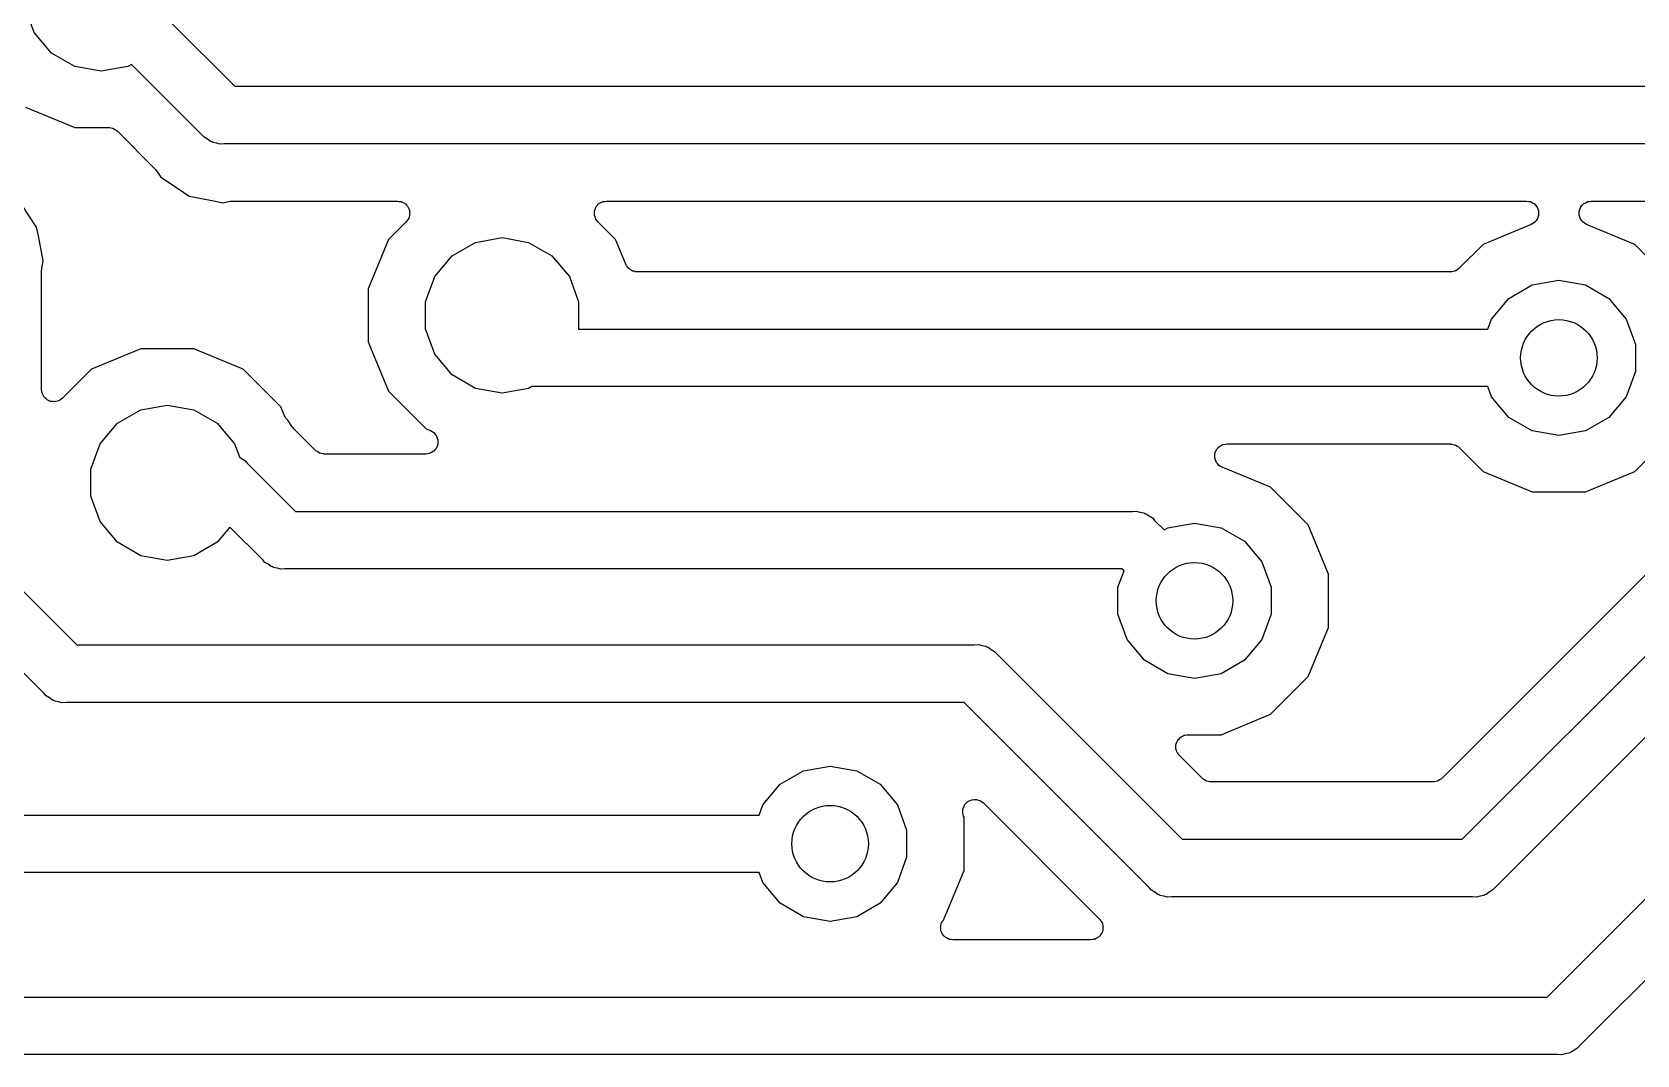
# Model space of a CAD drawing. Extents: x 64 to 244, y -149 to -41.
# Drawn here: x 97.7 to 114.48, y -88.57 to -77.87 of the extents above; entities that cross this region are included whole.
import ezdxf

# ---------------------------------------------------------------- set-up
doc = ezdxf.new("R2010")
doc.units = 0
doc.header["$MEASUREMENT"] = 0
doc.layers.add('BLACK', color=7, linetype='CONTINUOUS')

msp = doc.modelspace()

# ---------------------------------------------------------------- linework, layer by layer
at = {"layer": 'BLACK', "linetype": 'CONTINUOUS'}
for p, q in [((97.7215, -77.8762), (97.625, -77.6111)), ((120.577, -77.5401), (112.44, -85.6768)), ((99.1624, -77.7831), (99.8193, -78.44)), ((97.9028, -78.0923), (97.7215, -77.8762)), ((112.652, -86.314), (121.064, -77.9021)), ((98.1472, -78.2334), (97.9028, -78.0923)), ((98.425, -78.2823), (98.1472, -78.2334)), ((98.7028, -78.2334), (98.425, -78.2823)), ((98.7417, -78.2109), (98.7028, -78.2334)), ((99.4736, -78.9429), (98.7417, -78.2109)), ((99.8193, -78.44), (116.081, -78.44)), ((121.409, -78.405), (112.997, -86.8169)), ((97.632, -78.6569), (98.1465, -78.87)), ((98.1465, -78.87), (98.4996, -78.87)), ((98.4996, -78.87), (98.5051, -78.871)), ((98.5051, -78.871), (98.5107, -78.8705)), ((98.5107, -78.8705), (98.5267, -78.8748)), ((98.5267, -78.8748), (98.543, -78.8777)), ((98.543, -78.8777), (98.5479, -78.8805)), ((98.5479, -78.8805), (98.5533, -78.8819)), ((98.5533, -78.8819), (98.5669, -78.8914)), ((98.5669, -78.8914), (98.5812, -78.8997)), ((98.5812, -78.8997), (98.5848, -78.904)), ((98.5848, -78.904), (98.5894, -78.9072)), ((98.5894, -78.9072), (98.9871, -79.3049)), ((99.4992, -78.9734), (99.4736, -78.9429)), ((99.5337, -78.9933), (99.4992, -78.9734)), ((99.5663, -79.0161), (99.5337, -78.9933)), ((99.5792, -79.0196), (99.5663, -79.0161)), ((99.5908, -79.0263), (99.5792, -79.0196)), ((99.63, -79.0332), (99.5908, -79.0263)), ((99.6684, -79.0435), (99.63, -79.0332)), ((99.7081, -79.04), (99.6684, -79.0435)), ((116.192, -79.04), (99.7081, -79.04)), ((98.9871, -79.3049), (98.9942, -79.3151)), ((98.9942, -79.3151), (99.0029, -79.3241)), ((99.0029, -79.3241), (99.0461, -79.3889)), ((99.0461, -79.3889), (99.231, -79.5124)), ((99.231, -79.5124), (99.231, -79.5124)), ((99.231, -79.5124), (99.3438, -79.5878)), ((97.7488, -79.9128), (97.5931, -79.6799)), ((99.3438, -79.5878), (99.6186, -79.6424)), ((99.6186, -79.6424), (99.695, -79.6576)), ((99.695, -79.6576), (99.7714, -79.6424)), ((99.7714, -79.6424), (99.7839, -79.6422)), ((99.7839, -79.6422), (99.7961, -79.64)), ((99.7961, -79.64), (101.523, -79.64)), ((101.523, -79.64), (101.54, -79.6429)), ((101.54, -79.6429), (101.556, -79.6443)), ((101.556, -79.6443), (101.561, -79.6467)), ((101.561, -79.6467), (101.567, -79.6477)), ((101.567, -79.6477), (101.581, -79.656)), ((101.581, -79.656), (101.596, -79.663)), ((101.596, -79.663), (101.6, -79.6669)), ((101.6, -79.6669), (101.605, -79.6697)), ((101.605, -79.6697), (101.616, -79.6824)), ((101.616, -79.6824), (101.628, -79.6942)), ((101.628, -79.6942), (101.63, -79.6992)), ((101.63, -79.6992), (101.633, -79.7035)), ((103.597, -79.7035), (103.6, -79.6992)), ((103.6, -79.6992), (103.602, -79.6942)), ((103.602, -79.6942), (103.614, -79.6824)), ((103.614, -79.6824), (103.625, -79.6697)), ((103.625, -79.6697), (103.63, -79.6669)), ((103.63, -79.6669), (103.634, -79.663)), ((103.634, -79.663), (103.649, -79.656)), ((103.649, -79.656), (103.663, -79.6477)), ((103.663, -79.6477), (103.669, -79.6467)), ((103.669, -79.6467), (103.674, -79.6443)), ((103.674, -79.6443), (103.69, -79.6429)), ((103.69, -79.6429), (103.707, -79.64)), ((103.707, -79.64), (113.327, -79.64)), ((113.327, -79.64), (113.346, -79.6434)), ((113.346, -79.6434), (113.366, -79.6459)), ((113.366, -79.6459), (113.368, -79.6472)), ((113.368, -79.6472), (113.371, -79.6477)), ((113.371, -79.6477), (113.388, -79.6573)), ((113.388, -79.6573), (113.405, -79.6662)), ((113.405, -79.6662), (113.407, -79.6683)), ((113.407, -79.6683), (113.409, -79.6697)), ((113.409, -79.6697), (113.422, -79.6845)), ((113.422, -79.6845), (113.435, -79.6988)), ((113.435, -79.6988), (113.436, -79.7014)), ((113.894, -79.7014), (113.895, -79.6988)), ((113.895, -79.6988), (113.908, -79.6845)), ((113.908, -79.6845), (113.921, -79.6697)), ((113.921, -79.6697), (113.923, -79.6683)), ((113.923, -79.6683), (113.925, -79.6662)), ((113.925, -79.6662), (113.942, -79.6573)), ((113.942, -79.6573), (113.959, -79.6477)), ((113.959, -79.6477), (113.962, -79.6472)), ((113.962, -79.6472), (113.964, -79.6459)), ((113.964, -79.6459), (113.984, -79.6434)), ((113.984, -79.6434), (114.003, -79.64)), ((114.003, -79.64), (116.104, -79.64)), ((101.613, -79.8568), (101.428, -80.042)), ((101.623, -79.8432), (101.613, -79.8568)), ((101.633, -79.8305), (101.623, -79.8432)), ((101.633, -79.7035), (101.639, -79.7191)), ((101.635, -79.8252), (101.633, -79.8305)), ((101.639, -79.8207), (101.635, -79.8252)), ((101.639, -79.7191), (101.646, -79.7341)), ((101.643, -79.8046), (101.639, -79.8207)), ((101.649, -79.7891), (101.643, -79.8046)), ((101.646, -79.7341), (101.647, -79.7397)), ((101.647, -79.7397), (101.649, -79.7449)), ((101.649, -79.7449), (101.649, -79.7615)), ((101.649, -79.7615), (101.65, -79.7781)), ((101.65, -79.7781), (101.649, -79.7835)), ((101.649, -79.7835), (101.649, -79.7891)), ((103.58, -79.7781), (103.581, -79.7615)), ((103.581, -79.7835), (103.58, -79.7781)), ((103.581, -79.7449), (103.583, -79.7397)), ((103.581, -79.7615), (103.581, -79.7449)), ((103.581, -79.7891), (103.581, -79.7835)), ((103.587, -79.8046), (103.581, -79.7891)), ((103.583, -79.7397), (103.584, -79.7341)), ((103.584, -79.7341), (103.591, -79.7191)), ((103.591, -79.8207), (103.587, -79.8046)), ((103.591, -79.7191), (103.597, -79.7035)), ((103.595, -79.8252), (103.591, -79.8207)), ((103.597, -79.8305), (103.595, -79.8252)), ((103.607, -79.8432), (103.597, -79.8305)), ((103.617, -79.8568), (103.607, -79.8432)), ((103.802, -80.042), (103.617, -79.8568)), ((113.409, -79.8643), (113.392, -79.8739)), ((113.411, -79.8621), (113.409, -79.8643)), ((113.413, -79.8606), (113.411, -79.8621)), ((113.425, -79.8453), (113.413, -79.8606)), ((113.437, -79.8305), (113.425, -79.8453)), ((113.436, -79.7014), (113.437, -79.7035)), ((113.437, -79.7035), (113.444, -79.7217)), ((113.438, -79.8279), (113.437, -79.8305)), ((113.44, -79.8256), (113.438, -79.8279)), ((113.446, -79.8072), (113.44, -79.8256)), ((113.444, -79.7217), (113.451, -79.7395)), ((113.453, -79.7891), (113.446, -79.8072)), ((113.451, -79.7395), (113.452, -79.7423)), ((113.452, -79.7423), (113.453, -79.7449)), ((113.453, -79.7449), (113.453, -79.7643)), ((113.453, -79.7643), (113.453, -79.7836)), ((113.453, -79.7836), (113.453, -79.7862)), ((113.453, -79.7862), (113.453, -79.7891)), ((113.877, -79.7449), (113.878, -79.7423)), ((113.877, -79.7643), (113.877, -79.7449)), ((113.877, -79.7836), (113.877, -79.7643)), ((113.877, -79.7862), (113.877, -79.7836)), ((113.877, -79.7891), (113.877, -79.7862)), ((113.884, -79.8072), (113.877, -79.7891)), ((113.878, -79.7423), (113.879, -79.7395)), ((113.879, -79.7395), (113.886, -79.7217)), ((113.89, -79.8256), (113.884, -79.8072)), ((113.886, -79.7217), (113.893, -79.7035)), ((113.892, -79.8279), (113.89, -79.8256)), ((113.893, -79.8305), (113.892, -79.8279)), ((113.893, -79.7035), (113.894, -79.7014)), ((113.905, -79.8453), (113.893, -79.8305)), ((113.917, -79.8606), (113.905, -79.8453)), ((113.919, -79.8621), (113.917, -79.8606)), ((113.921, -79.8643), (113.919, -79.8621)), ((113.938, -79.874), (113.921, -79.8643)), ((97.7666, -80.0027), (97.7488, -79.9128)), ((97.8186, -80.264), (97.7666, -80.0027)), ((97.7666, -80.0027), (97.7666, -80.0027)), ((102.337, -80.0716), (102.615, -80.0227)), ((102.615, -80.0227), (102.893, -80.0716)), ((113.376, -79.8843), (112.872, -80.0931)), ((113.392, -79.8739), (113.376, -79.8843)), ((113.954, -79.8843), (113.938, -79.874)), ((114.458, -80.0931), (113.954, -79.8843)), ((101.428, -80.042), (101.215, -80.5565)), ((102.093, -80.2127), (102.337, -80.0716)), ((102.893, -80.0716), (103.137, -80.2127)), ((103.909, -80.3016), (103.802, -80.042)), ((112.872, -80.0931), (112.622, -80.3428)), ((114.852, -80.487), (114.458, -80.0931)), ((97.801, -80.3651), (97.8032, -80.3529)), ((97.801, -81.6125), (97.801, -80.3651)), ((97.8032, -80.3529), (97.8034, -80.3404)), ((97.8034, -80.3404), (97.8186, -80.264)), ((101.911, -80.4288), (102.093, -80.2127)), ((103.137, -80.2127), (103.319, -80.4288)), ((103.914, -80.3087), (103.909, -80.3016)), ((103.917, -80.3165), (103.914, -80.3087)), ((103.926, -80.3271), (103.917, -80.3165)), ((103.933, -80.3388), (103.926, -80.3271)), ((103.94, -80.3439), (103.933, -80.3388)), ((103.945, -80.3503), (103.94, -80.3439)), ((103.957, -80.3572), (103.945, -80.3503)), ((103.968, -80.3657), (103.957, -80.3572)), ((103.976, -80.3682), (103.968, -80.3657)), ((103.983, -80.3723), (103.976, -80.3682)), ((103.997, -80.3747), (103.983, -80.3723)), ((112.576, -80.3723), (112.56, -80.3752)), ((112.581, -80.3695), (112.576, -80.3723)), ((112.586, -80.3681), (112.581, -80.3695)), ((112.6, -80.3586), (112.586, -80.3681)), ((112.614, -80.3503), (112.6, -80.3586)), ((112.618, -80.346), (112.614, -80.3503)), ((112.622, -80.3428), (112.618, -80.346)), ((101.815, -80.6939), (101.911, -80.4288)), ((103.319, -80.4288), (103.415, -80.6939)), ((104.01, -80.3789), (103.997, -80.3747)), ((104.019, -80.3785), (104.01, -80.3789)), ((104.027, -80.38), (104.019, -80.3785)), ((112.532, -80.38), (104.027, -80.38)), ((112.538, -80.379), (112.532, -80.38)), ((112.544, -80.3795), (112.538, -80.379)), ((112.56, -80.3752), (112.544, -80.3795)), ((113.143, -80.6577), (113.387, -80.5166)), ((113.387, -80.5166), (113.665, -80.4677)), ((113.665, -80.4677), (113.943, -80.5166)), ((113.943, -80.5166), (114.187, -80.6577)), ((101.215, -80.5565), (101.215, -81.1135)), ((101.815, -80.9761), (101.815, -80.6939)), ((103.415, -80.6939), (103.415, -80.9761)), ((112.961, -80.8738), (113.143, -80.6577)), ((114.187, -80.6577), (114.369, -80.8738)), ((112.923, -80.98), (112.961, -80.8738)), ((114.369, -80.8738), (114.465, -81.1389)), ((101.911, -81.2412), (101.815, -80.9761)), ((103.415, -80.9761), (103.414, -80.98)), ((103.414, -80.98), (112.923, -80.98)), ((113.541, -87.965), (120.548, -80.9581)), ((98.8365, -81.185), (98.322, -81.3981)), ((99.3935, -81.185), (98.8365, -81.185)), ((99.908, -81.3981), (99.3935, -81.185)), ((101.215, -81.1135), (101.428, -81.628)), ((114.465, -81.1389), (114.465, -81.4211)), ((102.093, -81.4573), (101.911, -81.2412)), ((98.322, -81.3981), (98.0178, -81.7023)), ((100.302, -81.792), (99.908, -81.3981)), ((102.337, -81.5984), (102.093, -81.4573)), ((120.968, -81.3859), (113.886, -88.4679)), ((114.465, -81.4211), (114.369, -81.6862)), ((97.8039, -81.6288), (97.801, -81.6125)), ((97.8053, -81.6454), (97.8039, -81.6288)), ((97.8077, -81.6504), (97.8053, -81.6454)), ((97.8087, -81.6559), (97.8077, -81.6504)), ((97.817, -81.6703), (97.8087, -81.6559)), ((97.824, -81.6853), (97.817, -81.6703)), ((97.8279, -81.6893), (97.824, -81.6853)), ((97.8307, -81.6941), (97.8279, -81.6893)), ((97.8434, -81.7048), (97.8307, -81.6941)), ((97.8552, -81.7165), (97.8434, -81.7048)), ((98.0042, -81.7118), (97.9915, -81.7225)), ((98.0178, -81.7023), (98.0042, -81.7118)), ((101.428, -81.628), (101.822, -82.0219)), ((102.615, -81.6473), (102.337, -81.5984)), ((102.893, -81.5984), (102.615, -81.6473)), ((102.925, -81.58), (102.893, -81.5984)), ((112.923, -81.58), (102.925, -81.58)), ((112.961, -81.6862), (112.923, -81.58)), ((113.143, -81.9023), (112.961, -81.6862)), ((114.369, -81.6862), (114.187, -81.9023)), ((97.8602, -81.7189), (97.8552, -81.7165)), ((97.8645, -81.7225), (97.8602, -81.7189)), ((97.8801, -81.7282), (97.8645, -81.7225)), ((97.8951, -81.7352), (97.8801, -81.7282)), ((97.9007, -81.7357), (97.8951, -81.7352)), ((97.9059, -81.7376), (97.9007, -81.7357)), ((97.9225, -81.7376), (97.9059, -81.7376)), ((97.9391, -81.739), (97.9225, -81.7376)), ((97.9445, -81.7376), (97.9391, -81.739)), ((97.9501, -81.7376), (97.9445, -81.7376)), ((97.9656, -81.7319), (97.9501, -81.7376)), ((97.9817, -81.7276), (97.9656, -81.7319)), ((97.9862, -81.7244), (97.9817, -81.7276)), ((97.9915, -81.7225), (97.9862, -81.7244)), ((98.5928, -81.9627), (98.8372, -81.8216)), ((98.8372, -81.8216), (99.115, -81.7727)), ((99.115, -81.7727), (99.3928, -81.8216)), ((99.3928, -81.8216), (99.6372, -81.9627)), ((100.34, -81.8846), (100.302, -81.792)), ((98.4115, -82.1788), (98.5928, -81.9627)), ((99.6372, -81.9627), (99.8185, -82.1788)), ((100.348, -81.8974), (100.34, -81.8846)), ((100.355, -81.9111), (100.348, -81.8974)), ((100.36, -81.9159), (100.355, -81.9111)), ((100.364, -81.9218), (100.36, -81.9159)), ((100.375, -81.9302), (100.364, -81.9218)), ((100.422, -82.0009), (100.375, -81.9302)), ((100.431, -82.0099), (100.422, -82.0009)), ((100.438, -82.0201), (100.431, -82.0099)), ((100.666, -82.2478), (100.438, -82.0201)), ((101.822, -82.0219), (101.867, -82.0407)), ((101.867, -82.0407), (101.884, -82.051)), ((113.387, -82.0434), (113.143, -81.9023)), ((113.665, -82.0923), (113.387, -82.0434)), ((113.943, -82.0434), (113.665, -82.0923)), ((114.187, -81.9023), (113.943, -82.0434)), ((98.315, -82.4439), (98.4115, -82.1788)), ((99.8185, -82.1788), (99.8683, -82.3156)), ((101.884, -82.051), (101.9, -82.0607)), ((101.9, -82.0607), (101.902, -82.0629)), ((101.902, -82.0629), (101.905, -82.0644)), ((101.905, -82.0644), (101.916, -82.0797)), ((101.916, -82.0797), (101.929, -82.0945)), ((101.929, -82.0945), (101.93, -82.0971)), ((101.935, -82.2033), (101.929, -82.2215)), ((101.93, -82.0971), (101.931, -82.0994)), ((101.931, -82.0994), (101.937, -82.1178)), ((101.943, -82.1855), (101.935, -82.2033)), ((101.937, -82.1178), (101.944, -82.1359)), ((101.944, -82.1801), (101.943, -82.1827)), ((101.943, -82.1827), (101.943, -82.1855)), ((101.944, -82.1359), (101.944, -82.1388)), ((101.944, -82.1388), (101.945, -82.1414)), ((101.945, -82.1414), (101.944, -82.1607)), ((101.944, -82.1607), (101.944, -82.1801)), ((110.098, -82.2245), (110.111, -82.2097)), ((110.111, -82.2097), (110.113, -82.2083)), ((110.113, -82.2083), (110.115, -82.2062)), ((110.115, -82.2062), (110.132, -82.1973)), ((110.132, -82.1973), (110.149, -82.1877)), ((110.149, -82.1877), (110.152, -82.1872)), ((110.152, -82.1872), (110.154, -82.1859)), ((110.154, -82.1859), (110.174, -82.1834)), ((110.174, -82.1834), (110.193, -82.18)), ((110.193, -82.18), (112.532, -82.18)), ((112.532, -82.18), (112.538, -82.181)), ((112.538, -82.181), (112.544, -82.1805)), ((112.544, -82.1805), (112.56, -82.1848)), ((112.56, -82.1848), (112.576, -82.1877)), ((112.576, -82.1877), (112.581, -82.1905)), ((112.581, -82.1905), (112.586, -82.1919)), ((112.586, -82.1919), (112.6, -82.2014)), ((112.6, -82.2014), (112.614, -82.2097)), ((112.614, -82.2097), (112.618, -82.214)), ((112.618, -82.214), (112.622, -82.2172)), ((112.622, -82.2172), (112.872, -82.4669)), ((114.458, -82.4669), (114.852, -82.073)), ((99.8683, -82.3156), (99.8913, -82.3317)), ((99.8913, -82.3317), (99.9258, -82.3516)), ((99.9258, -82.3516), (99.9514, -82.3821)), ((99.9514, -82.3821), (100.454, -82.885)), ((100.67, -82.251), (100.666, -82.2478)), ((100.674, -82.2553), (100.67, -82.251)), ((100.688, -82.2636), (100.674, -82.2553)), ((100.702, -82.2731), (100.688, -82.2636)), ((100.707, -82.2745), (100.702, -82.2731)), ((100.712, -82.2773), (100.707, -82.2745)), ((100.728, -82.2802), (100.712, -82.2773)), ((100.744, -82.2845), (100.728, -82.2802)), ((100.75, -82.284), (100.744, -82.2845)), ((100.755, -82.285), (100.75, -82.284)), ((101.819, -82.285), (100.755, -82.285)), ((101.838, -82.2816), (101.819, -82.285)), ((101.857, -82.2791), (101.838, -82.2816)), ((101.859, -82.2778), (101.857, -82.2791)), ((101.862, -82.2773), (101.859, -82.2778)), ((101.879, -82.2677), (101.862, -82.2773)), ((101.896, -82.2588), (101.879, -82.2677)), ((101.898, -82.2567), (101.896, -82.2588)), ((101.9, -82.2553), (101.898, -82.2567)), ((101.913, -82.2405), (101.9, -82.2553)), ((101.926, -82.2262), (101.913, -82.2405)), ((101.927, -82.2236), (101.926, -82.2262)), ((101.929, -82.2215), (101.927, -82.2236)), ((110.067, -82.2849), (110.068, -82.2823)), ((110.067, -82.3043), (110.067, -82.2849)), ((110.067, -82.3236), (110.067, -82.3043)), ((110.067, -82.3262), (110.067, -82.3236)), ((110.067, -82.3291), (110.067, -82.3262)), ((110.074, -82.3472), (110.067, -82.3291)), ((110.068, -82.2823), (110.069, -82.2795)), ((110.069, -82.2795), (110.076, -82.2617)), ((110.08, -82.3656), (110.074, -82.3472)), ((110.076, -82.2617), (110.083, -82.2435)), ((110.082, -82.3679), (110.08, -82.3656)), ((110.083, -82.3705), (110.082, -82.3679)), ((110.083, -82.2435), (110.084, -82.2414)), ((110.095, -82.3853), (110.083, -82.3705)), ((110.084, -82.2414), (110.085, -82.2388)), ((110.085, -82.2388), (110.098, -82.2245)), ((110.107, -82.4006), (110.095, -82.3853)), ((98.315, -82.7261), (98.315, -82.4439)), ((110.109, -82.4021), (110.107, -82.4006)), ((110.111, -82.4043), (110.109, -82.4021)), ((110.128, -82.414), (110.111, -82.4043)), ((110.144, -82.4243), (110.128, -82.414)), ((110.648, -82.6331), (110.144, -82.4243)), ((112.872, -82.4669), (113.387, -82.68)), ((113.943, -82.68), (114.458, -82.4669)), ((111.042, -83.027), (110.648, -82.6331)), ((113.387, -82.68), (113.943, -82.68)), ((98.4115, -82.9912), (98.315, -82.7261)), ((100.454, -82.885), (109.207, -82.885)), ((109.207, -82.885), (109.247, -82.8815)), ((109.247, -82.8815), (109.285, -82.8918)), ((98.5928, -83.2073), (98.4115, -82.9912)), ((99.7699, -83.0491), (99.6372, -83.2073)), ((100.109, -83.3879), (99.7699, -83.0491)), ((109.285, -82.8918), (109.324, -82.8987)), ((109.324, -82.8987), (109.336, -82.9054)), ((109.336, -82.9054), (109.349, -82.9089)), ((109.349, -82.9089), (109.381, -82.9317)), ((109.381, -82.9317), (109.416, -82.9516)), ((109.416, -82.9516), (109.441, -82.9821)), ((109.441, -82.9821), (109.538, -83.0791)), ((109.538, -83.0791), (109.577, -83.0566)), ((109.577, -83.0566), (109.855, -83.0077)), ((109.855, -83.0077), (110.133, -83.0566)), ((110.133, -83.0566), (110.377, -83.1977)), ((111.255, -83.5415), (111.042, -83.027)), ((98.8372, -83.3484), (98.5928, -83.2073)), ((99.6372, -83.2073), (99.3928, -83.3484)), ((110.377, -83.1977), (110.559, -83.4138)), ((97.201, -83.3147), (98.1683, -84.282)), ((99.115, -83.3973), (98.8372, -83.3484)), ((99.3928, -83.3484), (99.115, -83.3973)), ((100.134, -83.4184), (100.109, -83.3879)), ((100.169, -83.4383), (100.134, -83.4184)), ((100.201, -83.4611), (100.169, -83.4383)), ((100.214, -83.4646), (100.201, -83.4611)), ((100.226, -83.4713), (100.214, -83.4646)), ((100.265, -83.4782), (100.226, -83.4713)), ((100.303, -83.4885), (100.265, -83.4782)), ((100.343, -83.485), (100.303, -83.4885)), ((109.096, -83.485), (100.343, -83.485)), ((109.055, -83.6789), (109.118, -83.5069)), ((109.118, -83.5069), (109.096, -83.485)), ((110.559, -83.4138), (110.655, -83.6789)), ((111.255, -84.0985), (111.255, -83.5415)), ((97.8226, -84.7849), (96.6981, -83.6604)), ((109.055, -83.9611), (109.055, -83.6789)), ((110.655, -83.6789), (110.655, -83.9611)), ((109.151, -84.2262), (109.055, -83.9611)), ((110.655, -83.9611), (110.559, -84.2262)), ((109.333, -84.4423), (109.151, -84.2262)), ((110.559, -84.2262), (110.377, -84.4423)), ((111.042, -84.613), (111.255, -84.0985)), ((98.1683, -84.282), (107.556, -84.282)), ((107.556, -84.282), (107.596, -84.2785)), ((107.596, -84.2785), (107.634, -84.2888)), ((107.634, -84.2888), (107.673, -84.2957)), ((107.673, -84.2957), (107.685, -84.3024)), ((107.685, -84.3024), (107.698, -84.3059)), ((107.698, -84.3059), (107.73, -84.3287)), ((107.73, -84.3287), (107.765, -84.3486)), ((107.765, -84.3486), (107.79, -84.3791)), ((107.79, -84.3791), (109.725, -86.314)), ((109.577, -84.5834), (109.333, -84.4423)), ((110.377, -84.4423), (110.133, -84.5834)), ((109.855, -84.6323), (109.577, -84.5834)), ((110.133, -84.5834), (109.855, -84.6323)), ((110.648, -85.0069), (111.042, -84.613)), ((97.8482, -84.8154), (97.8226, -84.7849)), ((97.8827, -84.8353), (97.8482, -84.8154)), ((97.9153, -84.8581), (97.8827, -84.8353)), ((97.9282, -84.8616), (97.9153, -84.8581)), ((97.9398, -84.8683), (97.9282, -84.8616)), ((97.979, -84.8752), (97.9398, -84.8683)), ((98.0174, -84.8855), (97.979, -84.8752)), ((98.0571, -84.882), (98.0174, -84.8855)), ((107.445, -84.882), (98.0571, -84.882)), ((109.38, -86.8169), (107.445, -84.882)), ((110.133, -85.22), (110.648, -85.0069)), ((109.714, -85.243), (109.729, -85.236)), ((109.729, -85.236), (109.743, -85.2277)), ((109.743, -85.2277), (109.748, -85.2267)), ((109.748, -85.2267), (109.754, -85.2243)), ((109.754, -85.2243), (109.77, -85.2229)), ((109.77, -85.2229), (109.786, -85.22)), ((109.786, -85.22), (110.133, -85.22)), ((109.66, -85.3581), (109.661, -85.3415)), ((109.661, -85.3635), (109.66, -85.3581)), ((109.661, -85.3249), (109.663, -85.3197)), ((109.661, -85.3415), (109.661, -85.3249)), ((109.661, -85.3691), (109.661, -85.3635)), ((109.667, -85.3846), (109.661, -85.3691)), ((109.663, -85.3197), (109.664, -85.3141)), ((109.664, -85.3141), (109.671, -85.2991)), ((109.671, -85.4007), (109.667, -85.3846)), ((109.671, -85.2991), (109.676, -85.2835)), ((109.675, -85.4052), (109.671, -85.4007)), ((109.676, -85.4105), (109.675, -85.4052)), ((109.676, -85.2835), (109.68, -85.2792)), ((109.68, -85.2792), (109.682, -85.2742)), ((109.682, -85.2742), (109.694, -85.2624)), ((109.694, -85.2624), (109.705, -85.2497)), ((109.705, -85.2497), (109.71, -85.2469)), ((109.71, -85.2469), (109.714, -85.243)), ((105.767, -85.5966), (106.045, -85.5477)), ((106.045, -85.5477), (106.323, -85.5966)), ((109.687, -85.4232), (109.676, -85.4105)), ((109.697, -85.4368), (109.687, -85.4232)), ((109.937, -85.6768), (109.697, -85.4368)), ((105.341, -85.9538), (105.523, -85.7377)), ((105.523, -85.7377), (105.767, -85.5966)), ((106.323, -85.5966), (106.567, -85.7377)), ((106.567, -85.7377), (106.749, -85.9538)), ((109.941, -85.68), (109.937, -85.6768)), ((109.945, -85.6843), (109.941, -85.68)), ((109.959, -85.6926), (109.945, -85.6843)), ((109.973, -85.7021), (109.959, -85.6926)), ((109.978, -85.7035), (109.973, -85.7021)), ((109.983, -85.7063), (109.978, -85.7035)), ((109.999, -85.7092), (109.983, -85.7063)), ((110.015, -85.7135), (109.999, -85.7092)), ((110.021, -85.713), (110.015, -85.7135)), ((110.026, -85.714), (110.021, -85.713)), ((112.351, -85.714), (110.026, -85.714)), ((112.356, -85.713), (112.351, -85.714)), ((112.362, -85.7135), (112.356, -85.713)), ((112.378, -85.7092), (112.362, -85.7135)), ((112.394, -85.7063), (112.378, -85.7092)), ((112.399, -85.7035), (112.394, -85.7063)), ((112.404, -85.7021), (112.399, -85.7035)), ((112.418, -85.6926), (112.404, -85.7021)), ((112.432, -85.6843), (112.418, -85.6926)), ((112.436, -85.68), (112.432, -85.6843)), ((112.44, -85.6768), (112.436, -85.68)), ((107.49, -85.9169), (107.508, -85.9095)), ((107.508, -85.9095), (107.526, -85.9014)), ((107.526, -85.9014), (107.529, -85.9011)), ((107.529, -85.9011), (107.531, -85.9001)), ((107.531, -85.9001), (107.55, -85.8992)), ((107.55, -85.8992), (107.57, -85.8975)), ((107.57, -85.8975), (107.572, -85.8983)), ((107.572, -85.8983), (107.575, -85.8981)), ((107.575, -85.8981), (107.594, -85.904)), ((107.594, -85.904), (107.612, -85.909)), ((107.612, -85.909), (107.615, -85.9106)), ((96.0093, -86.06), (105.303, -86.06)), ((105.303, -86.06), (105.341, -85.9538)), ((106.749, -85.9538), (106.845, -86.2189)), ((107.432, -86.0296), (107.434, -86.0104)), ((107.432, -86.0323), (107.432, -86.0296)), ((107.432, -86.0351), (107.432, -86.0323)), ((107.437, -86.0538), (107.432, -86.0351)), ((107.434, -86.0104), (107.436, -85.9912)), ((107.436, -85.9912), (107.437, -85.9886)), ((107.437, -85.9886), (107.438, -85.9859)), ((107.441, -86.0727), (107.437, -86.0538)), ((107.438, -85.9859), (107.446, -85.9687)), ((107.445, -86.0815), (107.441, -86.0727)), ((107.446, -85.9687), (107.455, -85.9512)), ((107.455, -85.9512), (107.457, -85.9492)), ((107.457, -85.9492), (107.458, -85.9467)), ((107.458, -85.9467), (107.472, -85.9337)), ((107.472, -85.9337), (107.486, -85.92)), ((107.486, -85.92), (107.488, -85.9188)), ((107.488, -85.9188), (107.49, -85.9169)), ((107.615, -85.9106), (107.617, -85.9114)), ((107.617, -85.9114), (107.633, -85.9232)), ((107.633, -85.9232), (107.648, -85.9343)), ((107.648, -85.9343), (108.862, -87.1482)), ((106.845, -86.2189), (106.845, -86.5011)), ((107.445, -86.6385), (107.445, -86.0815)), ((109.725, -86.314), (112.652, -86.314)), ((106.845, -86.5011), (106.749, -86.7662)), ((105.303, -86.66), (95.8981, -86.66)), ((105.341, -86.7662), (105.303, -86.66)), ((107.23, -87.1581), (107.445, -86.6385)), ((105.523, -86.9823), (105.341, -86.7662)), ((106.749, -86.7662), (106.567, -86.9823)), ((109.405, -86.8474), (109.38, -86.8169)), ((109.44, -86.8673), (109.405, -86.8474)), ((109.472, -86.8901), (109.44, -86.8673)), ((109.485, -86.8936), (109.472, -86.8901)), ((109.497, -86.9003), (109.485, -86.8936)), ((109.536, -86.9072), (109.497, -86.9003)), ((109.574, -86.9175), (109.536, -86.9072)), ((109.614, -86.914), (109.574, -86.9175)), ((112.763, -86.914), (109.614, -86.914)), ((112.803, -86.9175), (112.763, -86.914)), ((112.841, -86.9072), (112.803, -86.9175)), ((112.88, -86.9003), (112.841, -86.9072)), ((112.892, -86.8936), (112.88, -86.9003)), ((112.905, -86.8901), (112.892, -86.8936)), ((112.937, -86.8673), (112.905, -86.8901)), ((112.972, -86.8474), (112.937, -86.8673)), ((112.997, -86.8169), (112.972, -86.8474)), ((105.767, -87.1234), (105.523, -86.9823)), ((106.567, -86.9823), (106.323, -87.1234)), ((106.045, -87.1723), (105.767, -87.1234)), ((106.323, -87.1234), (106.045, -87.1723)), ((107.2, -87.2269), (107.201, -87.2215)), ((107.201, -87.2435), (107.2, -87.2269)), ((107.201, -87.2159), (107.207, -87.2004)), ((107.201, -87.2215), (107.201, -87.2159)), ((107.201, -87.2601), (107.201, -87.2435)), ((107.207, -87.2004), (107.211, -87.1843)), ((107.211, -87.1843), (107.215, -87.1798)), ((107.215, -87.1798), (107.217, -87.1745)), ((107.217, -87.1745), (107.227, -87.1618)), ((107.227, -87.1618), (107.23, -87.1581)), ((108.862, -87.1482), (108.872, -87.1618)), ((108.872, -87.1618), (108.883, -87.1745)), ((108.883, -87.1745), (108.884, -87.1798)), ((108.884, -87.1798), (108.888, -87.1843)), ((108.888, -87.1843), (108.892, -87.2004)), ((108.892, -87.2004), (108.898, -87.2159)), ((108.898, -87.2159), (108.898, -87.2215)), ((108.898, -87.2215), (108.899, -87.2269)), ((108.899, -87.2269), (108.898, -87.2435)), ((108.898, -87.2435), (108.898, -87.2601)), ((107.203, -87.2653), (107.201, -87.2601)), ((107.204, -87.2709), (107.203, -87.2653)), ((107.211, -87.2859), (107.204, -87.2709)), ((107.217, -87.3015), (107.211, -87.2859)), ((107.22, -87.3058), (107.217, -87.3015)), ((107.222, -87.3108), (107.22, -87.3058)), ((107.234, -87.3226), (107.222, -87.3108)), ((107.245, -87.3353), (107.234, -87.3226)), ((107.25, -87.3381), (107.245, -87.3353)), ((107.254, -87.342), (107.25, -87.3381)), ((107.269, -87.349), (107.254, -87.342)), ((107.283, -87.3573), (107.269, -87.349)), ((107.289, -87.3583), (107.283, -87.3573)), ((107.294, -87.3607), (107.289, -87.3583)), ((107.31, -87.3621), (107.294, -87.3607)), ((107.327, -87.365), (107.31, -87.3621)), ((108.773, -87.365), (107.327, -87.365)), ((108.789, -87.3621), (108.773, -87.365)), ((108.805, -87.3607), (108.789, -87.3621)), ((108.811, -87.3583), (108.805, -87.3607)), ((108.816, -87.3573), (108.811, -87.3583)), ((108.83, -87.349), (108.816, -87.3573)), ((108.845, -87.342), (108.83, -87.349)), ((108.849, -87.3381), (108.845, -87.342)), ((108.854, -87.3353), (108.849, -87.3381)), ((108.865, -87.3226), (108.854, -87.3353)), ((108.877, -87.3108), (108.865, -87.3226)), ((108.879, -87.3058), (108.877, -87.3108)), ((108.883, -87.3015), (108.879, -87.3058)), ((108.888, -87.2859), (108.883, -87.3015)), ((108.895, -87.2709), (108.888, -87.2859)), ((108.896, -87.2653), (108.895, -87.2709)), ((108.898, -87.2601), (108.896, -87.2653)), ((94.7222, -87.965), (113.541, -87.965)), ((113.652, -88.565), (94.7222, -88.565)), ((113.692, -88.5685), (113.652, -88.565)), ((113.73, -88.5582), (113.692, -88.5685)), ((113.769, -88.5513), (113.73, -88.5582)), ((113.781, -88.5446), (113.769, -88.5513)), ((113.794, -88.5411), (113.781, -88.5446)), ((113.826, -88.5183), (113.794, -88.5411)), ((113.861, -88.4984), (113.826, -88.5183)), ((113.886, -88.4679), (113.861, -88.4984))]:
    msp.add_line(p, q, dxfattribs=at)
at = {"layer": 'BLACK'}
for centre in [(113.665, -81.28), (109.855, -83.82), (106.045, -86.36)]:
    msp.add_circle(centre, 0.4, dxfattribs=at)

doc.saveas('drawing.dxf')
